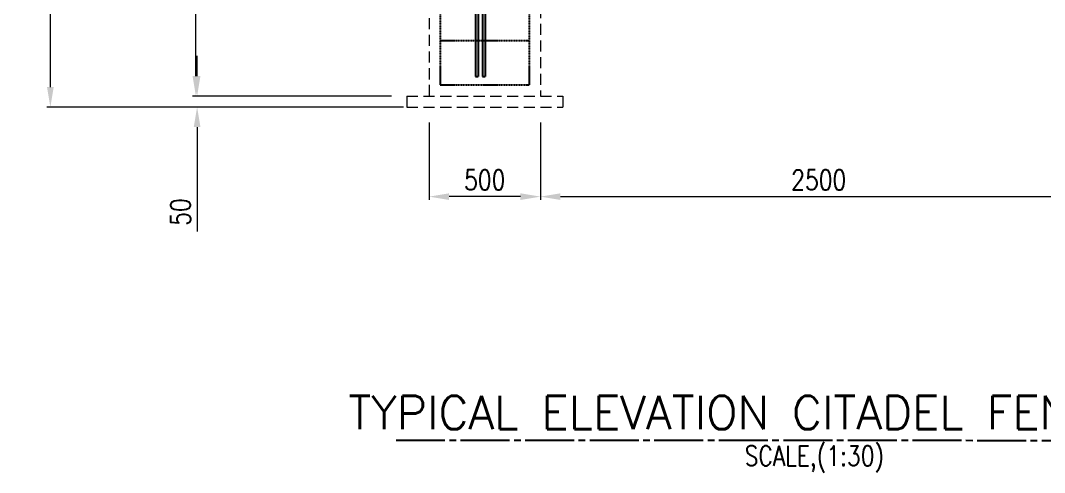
# Model space of a CAD drawing. Header units: inches. Extents: x 181346 to 1685482, y -440516 to 1273429.
# Drawn here: x 1677967 to 1682566, y 857858 to 859891 of the extents above; entities that cross this region are included whole.
import ezdxf

# ---------------------------------------------------------------- set-up
doc = ezdxf.new("R2010")
doc.units = ezdxf.units.IN
doc.header["$LTSCALE"] = 10
doc.header["$MEASUREMENT"] = 0
for name, pattern in [('CENTRE', [29, 22, -2, 3, -2]), ('CONTINOUS', [0]), ('HIDDEN', [0.375, 0.25, -0.125]), ('HIDDEN2', [0.1875, 0.125, -0.0625])]:
    doc.linetypes.add(name, pattern=pattern)
doc.layers.get('0').update_dxf_attribs({"lineweight": 0})
for name, color, linetype, lineweight in [('@ TEXT', 1, 'Continuous', 13), ('@NEW DIMENSION', 1, 'CONTINOUS', 5), ('GROUND BEAMS', 7, 'Continuous', 9)]:
    doc.layers.add(name, color=color, linetype=linetype, lineweight=lineweight)
for name, color, linetype in [('DIM200', 2, 'Continuous'), ('DRAIN', 4, 'CENTRE'), ('STRUCT BEAM INT', 5, 'HIDDEN2'), ('STRUCT REINF', 4, 'Continuous')]:
    doc.layers.add(name, color=color, linetype=linetype)
doc.styles.add('ROMANS', font='romans.shx', dxfattribs={"width": 0.8})
doc.dimstyles.new('Scale30', dxfattribs={"dimscale": 30, "dimtxt": 3, "dimasz": 3, "dimexe": 0.5, "dimexo": 0.5, "dimgap": 1, "dimtad": 1, "dimdec": 0, "dimzin": 0, "dimdsep": 46, "dimtxsty": 'ROMANS', "dimcen": 2, "dimclrd": 4, "dimclre": 2, "dimclrt": 1, "dimadec": 0, "dimazin": 0, "dimtfac": 1, "dimtdec": 0, "dimtofl": 0, "dimtmove": 0, "dimatfit": 3, "dimfxl": 1, "dimtolj": 1, "dimtzin": 0, "dimlwd": 5, "dimlwe": 5, "dimarcsym": 0})

# ---------------------------------------------------------------- blocks, each defined once
blk = doc.blocks.new('*D44')
at = {"layer": '@NEW DIMENSION', "color": 4, "lineweight": 5, "transparency": 16777216}
for p, q in [((1678759.9, 859641.1), (1678759.9, 859731.1)), ((1678759.9, 859411.1), (1678759.9, 858941.3))]:
    blk.add_line(p, q, dxfattribs=at)
at = {"layer": '@NEW DIMENSION', "color": 2, "lineweight": 5, "transparency": 16777216}
for p, q in [((1678976.6, 859551.1), (1678744.9, 859551.1)), ((1679683.3, 859501.1), (1678744.9, 859501.1))]:
    blk.add_line(p, q, dxfattribs=at)
at = {"layer": '@NEW DIMENSION', "color": 4, "transparency": 16777216}
for points in [[(1678744.9, 859641.1), (1678774.9, 859641.1), (1678759.9, 859551.1)], [(1678744.9, 859411.1), (1678774.9, 859411.1), (1678759.9, 859501.1)]]:
    blk.add_solid(points, dxfattribs=at)
at = {"layer": 'Defpoints', "color": 0, "transparency": 16777216}
for p in [(1678759.9, 859551.1), (1678991.6, 859551.1), (1679698.3, 859501.1)]:
    blk.add_point(p, dxfattribs=at)
at = {"layer": '@NEW DIMENSION', "color": 1, "transparency": 16777216, "insert": (1678684.9, 859029.6), "char_height": 90, "attachment_point": 5, "rotation": 90, "style": 'ROMANS'}
blk.add_mtext('\\A1;50', dxfattribs=at)
blk = doc.blocks.new('*D45')
at = {"layer": '@NEW DIMENSION', "color": 2, "lineweight": 5, "transparency": 16777216}
for p, q in [((1679026.3, 860501.1), (1678739.5, 860501.1)), ((1679633.3, 859551.1), (1678739.5, 859551.1))]:
    blk.add_line(p, q, dxfattribs=at)
at = {"layer": '@NEW DIMENSION', "color": 4, "lineweight": 5, "transparency": 16777216}
blk.add_line((1678754.5, 859641.1), (1678754.5, 860411.1), dxfattribs=at)
at = {"layer": '@NEW DIMENSION', "color": 4, "transparency": 16777216}
for points in [[(1678739.5, 860411.1), (1678769.5, 860411.1), (1678754.5, 860501.1)], [(1678739.5, 859641.1), (1678769.5, 859641.1), (1678754.5, 859551.1)]]:
    blk.add_solid(points, dxfattribs=at)
at = {"layer": 'Defpoints', "color": 0, "transparency": 16777216}
for p in [(1678754.5, 860501.1), (1679041.3, 860501.1), (1679648.3, 859551.1)]:
    blk.add_point(p, dxfattribs=at)
at = {"layer": '@NEW DIMENSION', "color": 1, "transparency": 16777216, "insert": (1678679.5, 860026.1), "char_height": 90, "attachment_point": 5, "rotation": 90, "style": 'ROMANS'}
blk.add_mtext('\\A1;950', dxfattribs=at)
blk = doc.blocks.new('*D48')
at = {"layer": '@NEW DIMENSION', "color": 2, "lineweight": 5, "transparency": 16777216}
for p, q in [((1679871.3, 863151), (1678085.7, 863151)), ((1679686.8, 859501.1), (1678085.7, 859501.1))]:
    blk.add_line(p, q, dxfattribs=at)
at = {"layer": '@NEW DIMENSION', "color": 4, "lineweight": 5, "transparency": 16777216}
blk.add_line((1678100.7, 859591.1), (1678100.7, 863061), dxfattribs=at)
at = {"layer": '@NEW DIMENSION', "color": 4, "transparency": 16777216}
for points in [[(1678085.7, 863061), (1678115.7, 863061), (1678100.7, 863151)], [(1678085.7, 859591.1), (1678115.7, 859591.1), (1678100.7, 859501.1)]]:
    blk.add_solid(points, dxfattribs=at)
at = {"layer": 'Defpoints', "color": 0, "transparency": 16777216}
for p in [(1678100.7, 863151), (1679886.3, 863151), (1679701.8, 859501.1)]:
    blk.add_point(p, dxfattribs=at)
at = {"layer": '@NEW DIMENSION', "color": 1, "transparency": 16777216, "insert": (1678025.7, 861326), "char_height": 90, "attachment_point": 5, "rotation": 90, "style": 'ROMANS'}
blk.add_mtext('\\A1;4050', dxfattribs=at)
blk = doc.blocks.new('*D49')
at = {"layer": '@NEW DIMENSION', "color": 2, "lineweight": 5, "transparency": 16777216}
for p, q in [((1679801.8, 859431.8), (1679801.8, 859083.7)), ((1680301.8, 859431.8), (1680301.8, 859083.7))]:
    blk.add_line(p, q, dxfattribs=at)
at = {"layer": '@NEW DIMENSION', "color": 4, "lineweight": 5, "transparency": 16777216}
blk.add_line((1680211.8, 859098.7), (1679891.8, 859098.7), dxfattribs=at)
at = {"layer": '@NEW DIMENSION', "color": 4, "transparency": 16777216}
for points in [[(1679891.8, 859113.7), (1679891.8, 859083.7), (1679801.8, 859098.7)], [(1680211.8, 859113.7), (1680211.8, 859083.7), (1680301.8, 859098.7)]]:
    blk.add_solid(points, dxfattribs=at)
at = {"layer": 'Defpoints', "color": 0, "transparency": 16777216}
for p in [(1679801.8, 859446.8), (1680301.8, 859446.8), (1679801.8, 859098.7)]:
    blk.add_point(p, dxfattribs=at)
at = {"layer": '@NEW DIMENSION', "color": 1, "transparency": 16777216, "insert": (1680051.8, 859173.7), "char_height": 90, "attachment_point": 5, "style": 'ROMANS'}
blk.add_mtext('\\A1;500', dxfattribs=at)
blk = doc.blocks.new('*D60')
at = {"color": 4, "lineweight": 5, "transparency": 16777216}
blk.add_line((1680391.8, 859098.7), (1682711.8, 859098.7), dxfattribs=at)
at = {"color": 4, "transparency": 16777216}
for points in [[(1680391.8, 859113.7), (1680391.8, 859083.7), (1680301.8, 859098.7)], [(1682711.8, 859113.7), (1682711.8, 859083.7), (1682801.8, 859098.7)]]:
    blk.add_solid(points, dxfattribs=at)
at = {"layer": 'Defpoints', "color": 0, "transparency": 16777216}
for p in [(1680301.8, 859098.7), (1682801.8, 859098.7), (1682801.8, 859098.7)]:
    blk.add_point(p, dxfattribs=at)
at = {"color": 1, "transparency": 16777216, "insert": (1681551.8, 859173.7), "char_height": 90, "attachment_point": 5, "style": 'ROMANS'}
blk.add_mtext('\\A1;2500', dxfattribs=at)

msp = doc.modelspace()

# ---------------------------------------------------------------- linework, layer by layer
at = {"layer": 'DIM200', "color": 4}
for p, q in [((1680010.3, 860841.1), (1680010.3, 859639)), ((1680053.3, 860841.1), (1680053.3, 859639)), ((1680010.3, 859639), (1680021.6, 859639)), ((1680042, 859639), (1680053.3, 859639))]:
    msp.add_line(p, q, dxfattribs=at)
at = {"layer": 'DIM200', "color": 5, "linetype": 'HIDDEN2', "ltscale": 0.5}
for p, q in [((1680021.6, 860841.1), (1680021.6, 859639)), ((1680042, 860841.1), (1680042, 859639))]:
    msp.add_line(p, q, dxfattribs=at)
at = {"layer": 'DRAIN', "color": 1}
msp.add_line((1679653.2, 858004.4), (1683645.3, 858002.3), dxfattribs=at)
at = {"layer": 'GROUND BEAMS', "color": 8, "linetype": 'HIDDEN', "ltscale": 20}
for p, q in [((1680301.8, 860551.1), (1680301.8, 859551.1)), ((1679801.8, 860501.1), (1679801.8, 859551.1)), ((1679701.8, 859551.1), (1679701.8, 859501.1)), ((1679701.8, 859551.1), (1680401.8, 859551.1)), ((1680401.8, 859551.1), (1680401.8, 859501.1)), ((1679701.8, 859501.1), (1680401.8, 859501.1))]:
    msp.add_line(p, q, dxfattribs=at)
at = {"layer": 'STRUCT BEAM INT', "color": 4}
for p, q in [((1679851.8, 860501.1), (1679851.8, 859601.1)), ((1680251.8, 860501.1), (1680251.8, 859601.1)), ((1679851.8, 859801.1), (1680251.8, 859801.1)), ((1679851.8, 859601.1), (1680251.8, 859601.1))]:
    msp.add_line(p, q, dxfattribs=at)
at = {"layer": 'STRUCT REINF', "color": 6}
msp.add_line((1680181.7, 859551.1), (1680181.8, 859550.3), dxfattribs=at)

# ---------------------------------------------------------------- texts
at = {"layer": '@ TEXT', "color": 1, "style": 'ROMANS', "width": 0.8}
msp.add_text('SCALE,(1:30)', height=90, dxfattribs=at).set_placement((1681218.9, 857888.2))
at = {"layer": 'DRAIN', "color": 1, "style": 'ROMANS'}
msp.add_text('     TYPICAL ELEVATION CITADEL FENCE ', height=150, dxfattribs=at).set_placement((1678879.8, 858052.8))

# ---------------------------------------------------------------- dimensions: what is measured, and where the dimension line sits
dim = msp.add_linear_dim(base=(1682801.8, 859098.7), p1=(1680301.8, 859098.7), p2=(1682801.8, 859098.7), dimstyle='Scale30')
dim.commit()
dim.dimension.update_dxf_attribs({"geometry": '*D60', "text_midpoint": (1681551.8, 859173.7)})
at = {"layer": '@NEW DIMENSION'}
for base, p1, p2, text, picture, middle in [((1678100.7, 863151), (1679701.8, 859501.1), (1679886.3, 863151), '4050', '*D48', (1678025.7, 861326)), ((1678754.5, 860501.1), (1679648.3, 859551.1), (1679041.3, 860501.1), '950', '*D45', (1678679.5, 860026.1))]:
    dim = msp.add_linear_dim(base=base, p1=p1, p2=p2, angle=90, text=text, dimstyle='Scale30', dxfattribs=at)
    dim.commit()
    dim.dimension.update_dxf_attribs({"geometry": picture, "text_midpoint": middle})
dim = msp.add_linear_dim(base=(1678759.9, 859551.1), p1=(1679698.3, 859501.1), p2=(1678991.6, 859551.1), angle=90, text='50', dimstyle='Scale30', dxfattribs=at)
dim.commit()
dim.dimension.update_dxf_attribs({"geometry": '*D44', "text_midpoint": (1678759.9, 859029.6), "dimtype": 160})
dim = msp.add_linear_dim(base=(1679801.8, 859098.7), p1=(1680301.8, 859446.8), p2=(1679801.8, 859446.8), text='500', dimstyle='Scale30', dxfattribs=at)
dim.commit()
dim.dimension.update_dxf_attribs({"geometry": '*D49', "text_midpoint": (1680051.8, 859173.7)})

doc.saveas('drawing.dxf')
